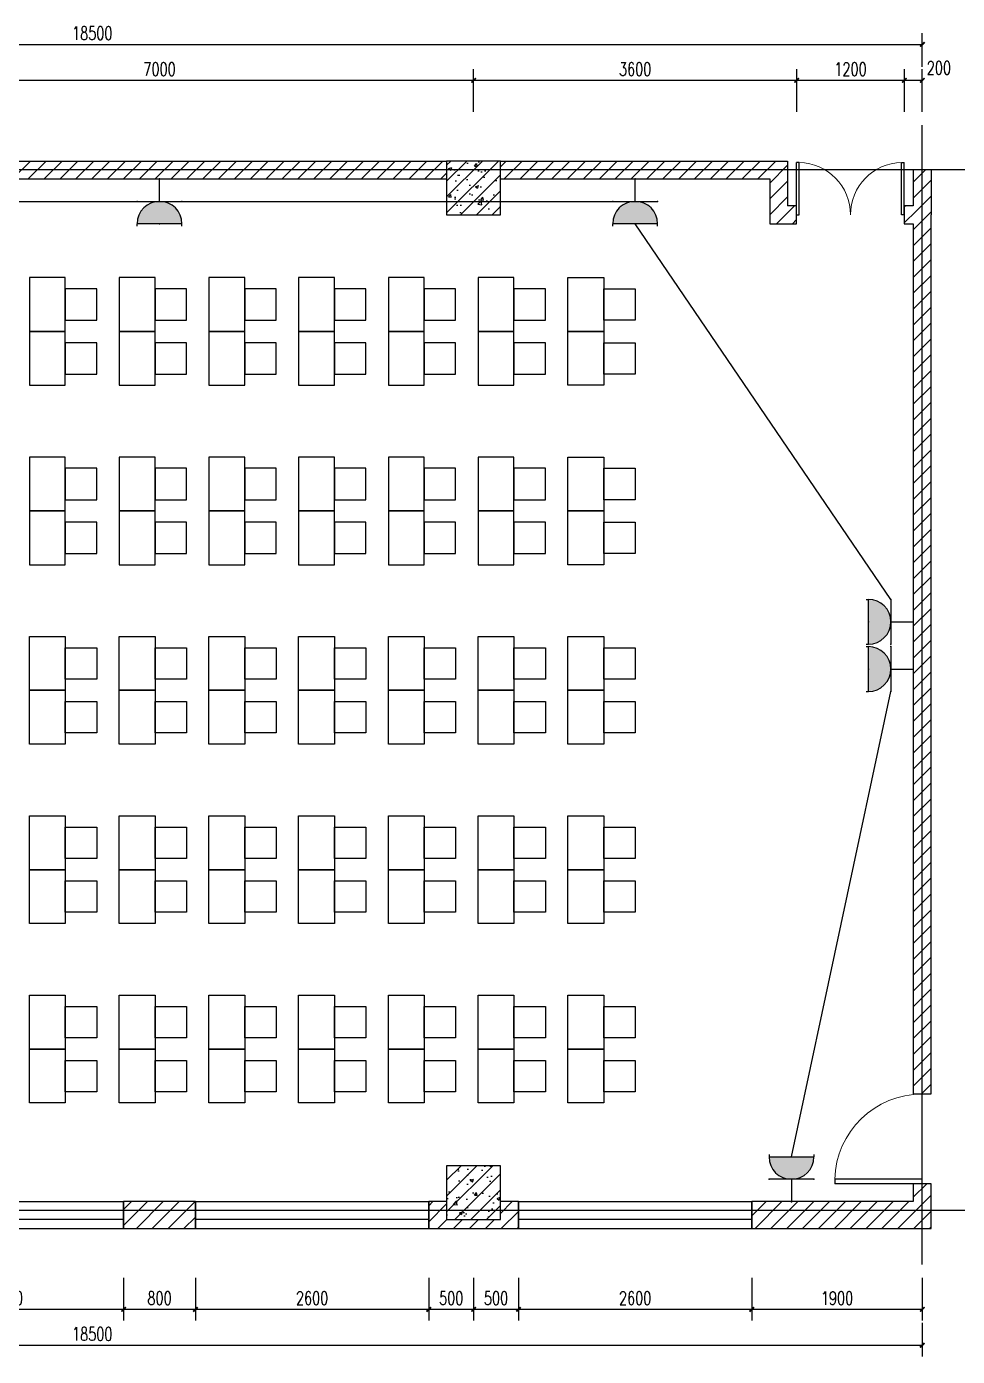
# Model space of a CAD drawing. Extents: x 0 to 302064749, y -59725395 to 1524223.
# Drawn here: x 2115037 to 2125410, y 1460070 to 1474894 of the extents above; entities that cross this region are included whole.
import ezdxf

# ---------------------------------------------------------------- set-up
doc = ezdxf.new("R2010")
doc.units = 0
doc.header["$LTSCALE"] = 1000
for name, color, linetype in [('0-底图', 7, 'Continuous'), ('DOOR_FIRE', 4, 'Continuous'), ('EQUIP-插座', 3, 'Continuous'), ('PUB_HATCH', 8, 'Continuous'), ('WALL', 2, 'Continuous'), ('WINDOW', 4, 'Continuous'), ('WIRE-照明', 6, 'Continuous'), ('公用-尺寸', 3, 'Continuous'), ('家具', 8, 'Continuous'), ('建筑-柱子', 9, 'Continuous'), ('建筑-柱子-填充', 8, 'Continuous'), ('建筑-轴网', 1, 'Continuous')]:
    doc.layers.add(name, color=color, linetype=linetype)
doc.styles.add('_TCH_DIM_T3', font='SIMPLEX', dxfattribs={"width": 0.705882, "bigfont": 'GBCBIG'})
doc.styles.get("Standard").update_dxf_attribs({"font": 'geniso.shx', "bigfont": 'hztxt.shx'})
doc.dimstyles.new('_TCH_ARCH&&50', dxfattribs={"dimtxt": 148.75, "dimasz": 50, "dimexe": 125, "dimexo": 150, "dimgap": 50, "dimtad": 1, "dimdec": 0, "dimzin": 0, "dimdsep": 46, "dimtxsty": '_TCH_DIM_T3', "dimblk": 'ARCHTICK', "dimcen": 0.09, "dimclrt": 7, "dimazin": 2, "dimtfac": 1, "dimtdec": 0, "dimtix": 1, "dimtmove": 2, "dimatfit": 3, "dimfxl": 1, "dimtolj": 1, "dimtzin": 0, "dimarcsym": 0})
pattern_1 = [(45, (922758.53, 400752.28), (-88.388383, 88.388383), [])]
pattern_2 = [(45, (922758.53, 400662.53), (-88.388348, 88.388348), []), (50, (922758.53, 400662.53), (358.63009, -31.37607), [37.5, -412.5]), (355, (922758.53, 400662.53), (-69.37567, 376.09607), [30, -330]), (100.4514, (922788.42, 400659.9), (289.25469, 344.71977), [31.8701, -350.57106]), (46.1842, (922758.53, 400762.53), (533.62052, -82.7595), [56.25, -618.75]), (96.6356, (922803, 400755.63), (467.33135, 487.05894), [47.80514, -525.8565]), (351.1842, (922758.53, 400762.5), (467.33097, 487.0593), [45, -495]), (21, (922808.53, 400737.53), (298.45353, -201.30945), [37.5, -412.5]), (326, (922808.53, 400737.53), (121.65767, 362.57502), [30, -330]), (71.4514, (922833.4, 400720.75), (420.11131, 161.26525), [31.8701, -350.57106]), (37.5, (922758.53, 400662.53), (6.079928, 166.446927), [0, -326, 0, -335, 0, -331.25]), (7.5, (922758.53, 400662.53), (131.53477, 197.205856), [0, -191, 0, -318.5, 0, -126.25]), (327.5, (922647.03, 400662.53), (266.911218, -11.277436), [0, -125, 0, -390, 0, -517.5]), (317.5, (922597.03, 400662.53), (291.593085, 50.05249), [0, -162.5, 0, -259, 0, -367.5])]

# ---------------------------------------------------------------- blocks, each defined once
blk = doc.blocks.new('_ArchTick')
at = {"color": 0, "linetype": 'ByBlock', "const_width": 0.4}
blk.add_lwpolyline([(-0.5, -0.5), (0.5, 0.5)], dxfattribs=at)
blk = doc.blocks.new('*D898')
at = {"layer": 'Defpoints', "color": 0, "transparency": 16777216}
for p in [(1101124, -379172), (1082624, -379572), (1101124, -379572)]:
    blk.add_point(p, dxfattribs=at)
at = {"layer": '公用-尺寸', "color": 0, "lineweight": -2, "transparency": 16777216}
for p, q in [((1082624, -379422), (1082624, -379047)), ((1082624, -379172), (1101124, -379172)), ((1101124, -379422), (1101124, -379047))]:
    blk.add_line(p, q, dxfattribs=at)
at = {"layer": '公用-尺寸', "color": 0, "lineweight": -2, "transparency": 16777216, "xscale": 50, "yscale": 50, "zscale": 50, "rotation": 180}
blk.add_blockref('_ArchTick', (1082624, -379172), dxfattribs=at)
at = {"layer": '公用-尺寸', "color": 0, "lineweight": -2, "transparency": 16777216, "xscale": 50, "yscale": 50, "zscale": 50}
blk.add_blockref('_ArchTick', (1101124, -379172), dxfattribs=at)
at = {"layer": '公用-尺寸', "color": 7, "transparency": 16777216, "insert": (1091874, -379047), "char_height": 148.8, "attachment_point": 5, "style": '_TCH_DIM_T3'}
blk.add_mtext('\\A1;18500', dxfattribs=at)
blk = doc.blocks.new('*D902')
at = {"layer": 'Defpoints', "color": 0, "transparency": 16777216}
for p in [(1096124, -379572), (1089124, -380072), (1096124, -380072)]:
    blk.add_point(p, dxfattribs=at)
at = {"layer": '公用-尺寸', "color": 0, "lineweight": -2, "transparency": 16777216}
for p, q in [((1089124, -379922), (1089124, -379447)), ((1096124, -379922), (1096124, -379447)), ((1089124, -379572), (1096124, -379572))]:
    blk.add_line(p, q, dxfattribs=at)
at = {"layer": '公用-尺寸', "color": 0, "lineweight": -2, "transparency": 16777216, "xscale": 50, "yscale": 50, "zscale": 50, "rotation": 180}
blk.add_blockref('_ArchTick', (1089124, -379572), dxfattribs=at)
at = {"layer": '公用-尺寸', "color": 0, "lineweight": -2, "transparency": 16777216, "xscale": 50, "yscale": 50, "zscale": 50}
blk.add_blockref('_ArchTick', (1096124, -379572), dxfattribs=at)
at = {"layer": '公用-尺寸', "color": 7, "transparency": 16777216, "insert": (1092624, -379447), "char_height": 148.8, "attachment_point": 5, "style": '_TCH_DIM_T3'}
blk.add_mtext('\\A1;7000', dxfattribs=at)
blk = doc.blocks.new('*D903')
at = {"layer": 'Defpoints', "color": 0, "transparency": 16777216}
for p in [(1099724, -379572), (1096124, -380072), (1099724, -380072)]:
    blk.add_point(p, dxfattribs=at)
at = {"layer": '公用-尺寸', "color": 0, "lineweight": -2, "transparency": 16777216}
for p, q in [((1096124, -379922), (1096124, -379447)), ((1099724, -379922), (1099724, -379447)), ((1096124, -379572), (1099724, -379572))]:
    blk.add_line(p, q, dxfattribs=at)
at = {"layer": '公用-尺寸', "color": 0, "lineweight": -2, "transparency": 16777216, "xscale": 50, "yscale": 50, "zscale": 50, "rotation": 180}
blk.add_blockref('_ArchTick', (1096124, -379572), dxfattribs=at)
at = {"layer": '公用-尺寸', "color": 0, "lineweight": -2, "transparency": 16777216, "xscale": 50, "yscale": 50, "zscale": 50}
blk.add_blockref('_ArchTick', (1099724, -379572), dxfattribs=at)
at = {"layer": '公用-尺寸', "color": 7, "transparency": 16777216, "insert": (1097924, -379447), "char_height": 148.8, "attachment_point": 5, "style": '_TCH_DIM_T3'}
blk.add_mtext('\\A1;3600', dxfattribs=at)
blk = doc.blocks.new('*D904')
at = {"layer": 'Defpoints', "color": 0, "transparency": 16777216}
for p in [(1100924, -379572), (1099724, -380072), (1100924, -380072)]:
    blk.add_point(p, dxfattribs=at)
at = {"layer": '公用-尺寸', "color": 0, "lineweight": -2, "transparency": 16777216}
for p, q in [((1099724, -379922), (1099724, -379447)), ((1100924, -379922), (1100924, -379447)), ((1099724, -379572), (1100924, -379572))]:
    blk.add_line(p, q, dxfattribs=at)
at = {"layer": '公用-尺寸', "color": 0, "lineweight": -2, "transparency": 16777216, "xscale": 50, "yscale": 50, "zscale": 50, "rotation": 180}
blk.add_blockref('_ArchTick', (1099724, -379572), dxfattribs=at)
at = {"layer": '公用-尺寸', "color": 0, "lineweight": -2, "transparency": 16777216, "xscale": 50, "yscale": 50, "zscale": 50}
blk.add_blockref('_ArchTick', (1100924, -379572), dxfattribs=at)
at = {"layer": '公用-尺寸', "color": 7, "transparency": 16777216, "insert": (1100324, -379447), "char_height": 148.8, "attachment_point": 5, "style": '_TCH_DIM_T3'}
blk.add_mtext('\\A1;1200', dxfattribs=at)
blk = doc.blocks.new('*D905')
at = {"layer": 'Defpoints', "color": 0, "transparency": 16777216}
for p in [(1101124, -379572), (1100924, -380072), (1101124, -380072)]:
    blk.add_point(p, dxfattribs=at)
at = {"layer": '公用-尺寸', "color": 0, "lineweight": -2, "transparency": 16777216}
for p, q in [((1100924, -379922), (1100924, -379447)), ((1101124, -379922), (1101124, -379447)), ((1100924, -379572), (1101124, -379572))]:
    blk.add_line(p, q, dxfattribs=at)
at = {"layer": '公用-尺寸', "color": 0, "lineweight": -2, "transparency": 16777216, "xscale": 50, "yscale": 50, "zscale": 50, "rotation": 180}
blk.add_blockref('_ArchTick', (1100924, -379572), dxfattribs=at)
at = {"layer": '公用-尺寸', "color": 0, "lineweight": -2, "transparency": 16777216, "xscale": 50, "yscale": 50, "zscale": 50}
blk.add_blockref('_ArchTick', (1101124, -379572), dxfattribs=at)
at = {"layer": '公用-尺寸', "color": 7, "transparency": 16777216, "insert": (1101309, -379434), "char_height": 148.8, "attachment_point": 5, "style": '_TCH_DIM_T3'}
blk.add_mtext('\\A1;200', dxfattribs=at)
blk = doc.blocks.new('*D906')
at = {"layer": 'Defpoints', "color": 0, "transparency": 16777216}
for p in [(1082624, -393272), (1101124, -393272), (1101124, -393672)]:
    blk.add_point(p, dxfattribs=at)
at = {"layer": '公用-尺寸', "color": 0, "lineweight": -2, "transparency": 16777216}
for p, q in [((1082624, -393422), (1082624, -393797)), ((1101124, -393422), (1101124, -393797)), ((1082624, -393672), (1101124, -393672))]:
    blk.add_line(p, q, dxfattribs=at)
at = {"layer": '公用-尺寸', "color": 0, "lineweight": -2, "transparency": 16777216, "xscale": 50, "yscale": 50, "zscale": 50, "rotation": 180}
blk.add_blockref('_ArchTick', (1082624, -393672), dxfattribs=at)
at = {"layer": '公用-尺寸', "color": 0, "lineweight": -2, "transparency": 16777216, "xscale": 50, "yscale": 50, "zscale": 50}
blk.add_blockref('_ArchTick', (1101124, -393672), dxfattribs=at)
at = {"layer": '公用-尺寸', "color": 7, "transparency": 16777216, "insert": (1091874, -393547), "char_height": 148.8, "attachment_point": 5, "style": '_TCH_DIM_T3'}
blk.add_mtext('\\A1;18500', dxfattribs=at)
blk = doc.blocks.new('*D911')
at = {"layer": 'Defpoints', "color": 0, "transparency": 16777216}
for p in [(1089624, -392772), (1092224, -392772), (1092224, -393272)]:
    blk.add_point(p, dxfattribs=at)
at = {"layer": '公用-尺寸', "color": 0, "lineweight": -2, "transparency": 16777216}
for p, q in [((1089624, -392922), (1089624, -393397)), ((1092224, -392922), (1092224, -393397)), ((1089624, -393272), (1092224, -393272))]:
    blk.add_line(p, q, dxfattribs=at)
at = {"layer": '公用-尺寸', "color": 0, "lineweight": -2, "transparency": 16777216, "xscale": 50, "yscale": 50, "zscale": 50, "rotation": 180}
blk.add_blockref('_ArchTick', (1089624, -393272), dxfattribs=at)
at = {"layer": '公用-尺寸', "color": 0, "lineweight": -2, "transparency": 16777216, "xscale": 50, "yscale": 50, "zscale": 50}
blk.add_blockref('_ArchTick', (1092224, -393272), dxfattribs=at)
at = {"layer": '公用-尺寸', "color": 7, "transparency": 16777216, "insert": (1090924, -393147), "char_height": 148.8, "attachment_point": 5, "style": '_TCH_DIM_T3'}
blk.add_mtext('\\A1;2600', dxfattribs=at)
blk = doc.blocks.new('*D912')
at = {"layer": 'Defpoints', "color": 0, "transparency": 16777216}
for p in [(1092224, -392772), (1093024, -392772), (1093024, -393272)]:
    blk.add_point(p, dxfattribs=at)
at = {"layer": '公用-尺寸', "color": 0, "lineweight": -2, "transparency": 16777216}
for p, q in [((1092224, -392922), (1092224, -393397)), ((1093024, -392922), (1093024, -393397)), ((1092224, -393272), (1093024, -393272))]:
    blk.add_line(p, q, dxfattribs=at)
at = {"layer": '公用-尺寸', "color": 0, "lineweight": -2, "transparency": 16777216, "xscale": 50, "yscale": 50, "zscale": 50, "rotation": 180}
blk.add_blockref('_ArchTick', (1092224, -393272), dxfattribs=at)
at = {"layer": '公用-尺寸', "color": 0, "lineweight": -2, "transparency": 16777216, "xscale": 50, "yscale": 50, "zscale": 50}
blk.add_blockref('_ArchTick', (1093024, -393272), dxfattribs=at)
at = {"layer": '公用-尺寸', "color": 7, "transparency": 16777216, "insert": (1092624, -393147), "char_height": 148.8, "attachment_point": 5, "style": '_TCH_DIM_T3'}
blk.add_mtext('\\A1;800', dxfattribs=at)
blk = doc.blocks.new('*D913')
at = {"layer": 'Defpoints', "color": 0, "transparency": 16777216}
for p in [(1093024, -392772), (1095624, -392772), (1095624, -393272)]:
    blk.add_point(p, dxfattribs=at)
at = {"layer": '公用-尺寸', "color": 0, "lineweight": -2, "transparency": 16777216}
for p, q in [((1093024, -392922), (1093024, -393397)), ((1095624, -392922), (1095624, -393397)), ((1093024, -393272), (1095624, -393272))]:
    blk.add_line(p, q, dxfattribs=at)
at = {"layer": '公用-尺寸', "color": 0, "lineweight": -2, "transparency": 16777216, "xscale": 50, "yscale": 50, "zscale": 50, "rotation": 180}
blk.add_blockref('_ArchTick', (1093024, -393272), dxfattribs=at)
at = {"layer": '公用-尺寸', "color": 0, "lineweight": -2, "transparency": 16777216, "xscale": 50, "yscale": 50, "zscale": 50}
blk.add_blockref('_ArchTick', (1095624, -393272), dxfattribs=at)
at = {"layer": '公用-尺寸', "color": 7, "transparency": 16777216, "insert": (1094324, -393147), "char_height": 148.8, "attachment_point": 5, "style": '_TCH_DIM_T3'}
blk.add_mtext('\\A1;2600', dxfattribs=at)
blk = doc.blocks.new('*D914')
at = {"layer": 'Defpoints', "color": 0, "transparency": 16777216}
for p in [(1095624, -392772), (1096124, -392772), (1096124, -393272)]:
    blk.add_point(p, dxfattribs=at)
at = {"layer": '公用-尺寸', "color": 0, "lineweight": -2, "transparency": 16777216}
for p, q in [((1095624, -392922), (1095624, -393397)), ((1096124, -392922), (1096124, -393397)), ((1095624, -393272), (1096124, -393272))]:
    blk.add_line(p, q, dxfattribs=at)
at = {"layer": '公用-尺寸', "color": 0, "lineweight": -2, "transparency": 16777216, "xscale": 50, "yscale": 50, "zscale": 50, "rotation": 180}
blk.add_blockref('_ArchTick', (1095624, -393272), dxfattribs=at)
at = {"layer": '公用-尺寸', "color": 0, "lineweight": -2, "transparency": 16777216, "xscale": 50, "yscale": 50, "zscale": 50}
blk.add_blockref('_ArchTick', (1096124, -393272), dxfattribs=at)
at = {"layer": '公用-尺寸', "color": 7, "transparency": 16777216, "insert": (1095874, -393147), "char_height": 148.8, "attachment_point": 5, "style": '_TCH_DIM_T3'}
blk.add_mtext('\\A1;500', dxfattribs=at)
blk = doc.blocks.new('*D915')
at = {"layer": 'Defpoints', "color": 0, "transparency": 16777216}
for p in [(1096124, -392772), (1096624, -392772), (1096624, -393272)]:
    blk.add_point(p, dxfattribs=at)
at = {"layer": '公用-尺寸', "color": 0, "lineweight": -2, "transparency": 16777216}
for p, q in [((1096124, -392922), (1096124, -393397)), ((1096624, -392922), (1096624, -393397)), ((1096124, -393272), (1096624, -393272))]:
    blk.add_line(p, q, dxfattribs=at)
at = {"layer": '公用-尺寸', "color": 0, "lineweight": -2, "transparency": 16777216, "xscale": 50, "yscale": 50, "zscale": 50, "rotation": 180}
blk.add_blockref('_ArchTick', (1096124, -393272), dxfattribs=at)
at = {"layer": '公用-尺寸', "color": 0, "lineweight": -2, "transparency": 16777216, "xscale": 50, "yscale": 50, "zscale": 50}
blk.add_blockref('_ArchTick', (1096624, -393272), dxfattribs=at)
at = {"layer": '公用-尺寸', "color": 7, "transparency": 16777216, "insert": (1096374, -393147), "char_height": 148.8, "attachment_point": 5, "style": '_TCH_DIM_T3'}
blk.add_mtext('\\A1;500', dxfattribs=at)
blk = doc.blocks.new('*D916')
at = {"layer": 'Defpoints', "color": 0, "transparency": 16777216}
for p in [(1096624, -392772), (1099224, -392772), (1099224, -393272)]:
    blk.add_point(p, dxfattribs=at)
at = {"layer": '公用-尺寸', "color": 0, "lineweight": -2, "transparency": 16777216}
for p, q in [((1096624, -392922), (1096624, -393397)), ((1099224, -392922), (1099224, -393397)), ((1096624, -393272), (1099224, -393272))]:
    blk.add_line(p, q, dxfattribs=at)
at = {"layer": '公用-尺寸', "color": 0, "lineweight": -2, "transparency": 16777216, "xscale": 50, "yscale": 50, "zscale": 50, "rotation": 180}
blk.add_blockref('_ArchTick', (1096624, -393272), dxfattribs=at)
at = {"layer": '公用-尺寸', "color": 0, "lineweight": -2, "transparency": 16777216, "xscale": 50, "yscale": 50, "zscale": 50}
blk.add_blockref('_ArchTick', (1099224, -393272), dxfattribs=at)
at = {"layer": '公用-尺寸', "color": 7, "transparency": 16777216, "insert": (1097924, -393147), "char_height": 148.8, "attachment_point": 5, "style": '_TCH_DIM_T3'}
blk.add_mtext('\\A1;2600', dxfattribs=at)
blk = doc.blocks.new('*D917')
at = {"layer": 'Defpoints', "color": 0, "transparency": 16777216}
for p in [(1099224, -392772), (1101124, -392772), (1101124, -393272)]:
    blk.add_point(p, dxfattribs=at)
at = {"layer": '公用-尺寸', "color": 0, "lineweight": -2, "transparency": 16777216}
for p, q in [((1099224, -392922), (1099224, -393397)), ((1101124, -392922), (1101124, -393397)), ((1099224, -393272), (1101124, -393272))]:
    blk.add_line(p, q, dxfattribs=at)
at = {"layer": '公用-尺寸', "color": 0, "lineweight": -2, "transparency": 16777216, "xscale": 50, "yscale": 50, "zscale": 50, "rotation": 180}
blk.add_blockref('_ArchTick', (1099224, -393272), dxfattribs=at)
at = {"layer": '公用-尺寸', "color": 0, "lineweight": -2, "transparency": 16777216, "xscale": 50, "yscale": 50, "zscale": 50}
blk.add_blockref('_ArchTick', (1101124, -393272), dxfattribs=at)
at = {"layer": '公用-尺寸', "color": 7, "transparency": 16777216, "insert": (1100174, -393147), "char_height": 148.8, "attachment_point": 5, "style": '_TCH_DIM_T3'}
blk.add_mtext('\\A1;1900', dxfattribs=at)
blk = doc.blocks.new('$DorLib2D$00000002')
for p, q in [((-0.5, 0), (-0.5, 0.4875)), ((-0.475, 0.4875), (-0.5, 0.4875)), ((-0.475, 0), (-0.475, 0.4875)), ((0.475, 0), (0.475, 0.4875)), ((0.475, 0.4875), (0.5, 0.4875)), ((0.5, 0), (0.5, 0.4875)), ((-0.5, 0), (-0.475, 0)), ((0.5, 0), (0.475, 0))]:
    blk.add_line(p, q)
at = {"lineweight": 13}
for centre, start, end in [((-0.4875, 0), 0, 88.53072), ((0.4875, 0), 91.46928, 180)]:
    blk.add_arc(centre, 0.4875, start, end, dxfattribs=at)
blk = doc.blocks.new('$DorLib2D$00000001')
for p, q in [((0.45, 0.975), (0.5, 0.975)), ((0.45, 0), (0.45, 0.975)), ((0.5, 0), (0.5, 0.975)), ((0.5, 0), (0.45, 0))]:
    blk.add_line(p, q)
at = {"lineweight": 13}
blk.add_arc((0.475, 0), 0.975, 91.4693, 180, dxfattribs=at)
blk = doc.blocks.new('$WINLIB2D$00000001')
at = {"color": 0}
for points in [[(-0.5, 0.5), (-0.5, -0.5)], [(-0.5, 0.5), (0.5, 0.5)], [(0.5, -0.5), (0.5, 0.5)], [(0.5, 0.1667), (-0.5, 0.1667)], [(0.5, -0.1667), (-0.5, -0.1667)], [(-0.5, -0.5), (0.5, -0.5)]]:
    blk.add_lwpolyline(points, dxfattribs=at)
blk = doc.blocks.new('$equip$00001237')
for p, q in [((-0.5, 1.05), (-0.5, 1)), ((-0.5, 1), (0.5, 1)), ((0.5, 1.05), (0.5, 1)), ((0.5, 0.5), (-0.5, 0.5)), ((0, 0.5), (0, 0))]:
    blk.add_line(p, q)
blk.add_arc((0, 1), 0.5, 180, 0)
for p in [(0, 1), (-0.5, 0.5), (0.5, 0.5), (0, 0)]:
    blk.add_point(p)
for points in [[(0.433, 0.75), (-0.433, 0.75), (0.5, 1), (-0.5, 1)], [(0.25, 0.567), (-0.25, 0.567), (0.433, 0.75), (-0.433, 0.75)], [(0, 0.5), (0, 0.5), (0.25, 0.567), (-0.25, 0.567)]]:
    blk.add_solid(points)
at = {"flags": 9}
blk.add_attdef('A', (0, 0), '', height=0.00002, dxfattribs=at)
blk = doc.blocks.new('ghkk')
at = {"layer": 'PUB_HATCH'}
h = blk.add_hatch(dxfattribs=at)
h.set_pattern_fill('普通砖', color=256, scale=50, style=0)
h.set_pattern_definition(pattern_1)
h.paths.add_polyline_path([(1095823.6, -380671.6), (1095823.6, -380471.6), (1089423.6, -380471.6), (1089423.6, -380671.6)])
h = blk.add_hatch(dxfattribs=at)
h.set_pattern_fill('普通砖', color=256, scale=50, style=0)
h.set_pattern_definition(pattern_1)
h.paths.add_polyline_path([(1096423.6, -380471.6), (1096423.6, -380671.6), (1099423.6, -380671.6), (1099623.6, -380471.6)])
h = blk.add_hatch(dxfattribs=at)
h.set_pattern_fill('普通砖', color=256, scale=50, style=0)
h.set_pattern_definition(pattern_1)
h.paths.add_polyline_path([(1099623.6, -380471.6), (1099423.6, -380671.6), (1099423.6, -381171.6), (1099623.6, -380971.6)])
h = blk.add_hatch(dxfattribs=at)
h.set_pattern_fill('普通砖', color=256, scale=50, style=0)
h.set_pattern_definition(pattern_1)
h.paths.add_polyline_path([(1101023.6, -380571.6), (1101023.6, -380971.6), (1101090.3, -381071.6), (1101223.6, -381071.6), (1101223.6, -380571.6)])
h = blk.add_hatch(dxfattribs=at)
h.set_pattern_fill('普通砖', color=256, scale=50, style=0)
h.set_pattern_definition(pattern_1)
h.paths.add_polyline_path([(1099423.6, -381171.6), (1099723.6, -381171.6), (1099723.6, -380971.6), (1099623.6, -380971.6)])
h = blk.add_hatch(dxfattribs=at)
h.set_pattern_fill('普通砖', color=256, scale=50, style=0)
h.set_pattern_definition(pattern_1)
h.paths.add_polyline_path([(1101023.6, -380971.6), (1100923.6, -380971.6), (1100923.6, -381171.6), (1101023.6, -381171.6), (1101090.3, -381071.6)])
h = blk.add_hatch(dxfattribs=at)
h.set_pattern_fill('普通砖', color=256, scale=50, style=0)
h.set_pattern_definition(pattern_1)
h.paths.add_polyline_path([(1101023.6, -381171.6), (1101023.6, -390871.6), (1101223.6, -390871.6), (1101223.6, -381071.6), (1101090.3, -381071.6)])
h = blk.add_hatch(dxfattribs=at)
h.set_pattern_fill('普通砖', color=256, scale=50, style=0)
h.set_pattern_definition(pattern_1)
h.paths.add_polyline_path([(1101223.6, -392371.6), (1101223.6, -391871.6), (1101023.6, -391871.6), (1101023.6, -392071.6)])
h = blk.add_hatch(dxfattribs=at)
h.set_pattern_fill('普通砖', color=256, scale=50, style=0)
h.set_pattern_definition(pattern_1)
h.paths.add_polyline_path([(1092223.6, -392371.6), (1093023.6, -392371.6), (1093023.6, -392071.6), (1092223.6, -392071.6)])
h = blk.add_hatch(dxfattribs=at)
h.set_pattern_fill('普通砖', color=256, scale=50, style=0)
h.set_pattern_definition(pattern_1)
h.paths.add_polyline_path([(1096123.6, -392271.6), (1095823.6, -392271.6), (1095823.6, -392071.6), (1095623.6, -392071.6), (1095623.6, -392371.6), (1096123.6, -392371.6)])
h = blk.add_hatch(dxfattribs=at)
h.set_pattern_fill('普通砖', color=256, scale=50, style=0)
h.set_pattern_definition(pattern_1)
h.paths.add_polyline_path([(1096423.6, -392071.6), (1096423.6, -392271.6), (1096123.6, -392271.6), (1096123.6, -392371.6), (1096623.6, -392371.6), (1096623.6, -392071.6)])
h = blk.add_hatch(dxfattribs=at)
h.set_pattern_fill('普通砖', color=256, scale=50, style=0)
h.set_pattern_definition(pattern_1)
h.paths.add_polyline_path([(1101023.6, -392071.6), (1099223.6, -392071.6), (1099223.6, -392371.6), (1101223.6, -392371.6)])
at = {"layer": '建筑-柱子-填充'}
h = blk.add_hatch(dxfattribs=at)
h.set_pattern_fill('钢筋混凝土', color=256, scale=50, style=0)
h.set_pattern_definition(pattern_2)
h.paths.add_polyline_path([(1096423.6, -381071.6), (1096423.6, -380471.6), (1095823.6, -380471.6), (1095823.6, -381071.6)])
h = blk.add_hatch(dxfattribs=at)
h.set_pattern_fill('钢筋混凝土', color=256, scale=50, style=0)
h.set_pattern_definition(pattern_2)
h.paths.add_polyline_path([(1096423.6, -392271.6), (1096423.6, -391671.6), (1095823.6, -391671.6), (1095823.6, -392271.6)])
at = {"layer": 'WALL'}
for p, q in [((1089423.6, -380471.6), (1095823.6, -380471.6)), ((1096423.6, -380471.6), (1099623.6, -380471.6)), ((1099623.6, -380471.6), (1099623.6, -380971.6)), ((1089423.6, -380671.6), (1095823.6, -380671.6)), ((1096423.6, -380671.6), (1099423.6, -380671.6)), ((1099423.6, -380671.6), (1099423.6, -381171.6)), ((1101023.6, -380571.6), (1101023.6, -380971.6)), ((1101223.6, -380571.6), (1101023.6, -380571.6)), ((1101223.6, -380571.6), (1101223.6, -381071.6)), ((1099723.6, -380971.6), (1099623.6, -380971.6)), ((1099723.6, -381171.6), (1099723.6, -380971.6)), ((1101023.6, -380971.6), (1100923.6, -380971.6)), ((1100923.6, -380971.6), (1100923.6, -381171.6)), ((1101223.6, -390871.6), (1101223.6, -381071.6)), ((1099423.6, -381171.6), (1099723.6, -381171.6)), ((1100923.6, -381171.6), (1101023.6, -381171.6)), ((1101023.6, -381171.6), (1101023.6, -390871.6)), ((1101023.6, -390871.6), (1101223.6, -390871.6)), ((1101223.6, -391871.6), (1101023.6, -391871.6)), ((1101023.6, -391871.6), (1101023.6, -392071.6)), ((1101223.6, -392371.6), (1101223.6, -391871.6)), ((1093023.6, -392071.6), (1092223.6, -392071.6)), ((1092223.6, -392071.6), (1092223.6, -392371.6)), ((1093023.6, -392371.6), (1093023.6, -392071.6)), ((1095823.6, -392071.6), (1095623.6, -392071.6)), ((1095623.6, -392071.6), (1095623.6, -392371.6)), ((1096623.6, -392071.6), (1096423.6, -392071.6)), ((1096623.6, -392371.6), (1096623.6, -392071.6)), ((1101023.6, -392071.6), (1099223.6, -392071.6)), ((1099223.6, -392071.6), (1099223.6, -392371.6)), ((1092223.6, -392371.6), (1093023.6, -392371.6)), ((1095623.6, -392371.6), (1096123.6, -392371.6)), ((1096123.6, -392371.6), (1096623.6, -392371.6)), ((1099223.6, -392371.6), (1101223.6, -392371.6))]:
    blk.add_line(p, q, dxfattribs=at)
at = {"layer": '家具'}
for points in [[(1091173.6, -381771.6), (1091173.6, -382371.6), (1091573.6, -382371.6), (1091573.6, -381771.6)], [(1092173.6, -381771.6), (1092173.6, -382371.6), (1092573.6, -382371.6), (1092573.6, -381771.6)], [(1093173.6, -381771.6), (1093173.6, -382371.6), (1093573.6, -382371.6), (1093573.6, -381771.6)], [(1094173.6, -381771.6), (1094173.6, -382371.6), (1094573.6, -382371.6), (1094573.6, -381771.6)], [(1095173.6, -381771.6), (1095173.6, -382371.6), (1095573.6, -382371.6), (1095573.6, -381771.6)], [(1096173.6, -381771.6), (1096173.6, -382371.6), (1096573.6, -382371.6), (1096573.6, -381771.6)], [(1097173.6, -382371.6), (1097173.6, -381771.6), (1097573.6, -381771.6), (1097573.6, -382371.6)], [(1091573.6, -381896.6), (1091573.6, -382246.6), (1091923.6, -382246.6), (1091923.6, -381896.6)], [(1092573.6, -381896.6), (1092573.6, -382246.6), (1092923.6, -382246.6), (1092923.6, -381896.6)], [(1093573.6, -381896.6), (1093573.6, -382246.6), (1093923.6, -382246.6), (1093923.6, -381896.6)], [(1094573.6, -381896.6), (1094573.6, -382246.6), (1094923.6, -382246.6), (1094923.6, -381896.6)], [(1095573.6, -381896.6), (1095573.6, -382246.6), (1095923.6, -382246.6), (1095923.6, -381896.6)], [(1096573.6, -381896.6), (1096573.6, -382246.6), (1096923.6, -382246.6), (1096923.6, -381896.6)], [(1097573.6, -382246.6), (1097573.6, -381896.6), (1097923.6, -381896.6), (1097923.6, -382246.6)], [(1091173.6, -382371.6), (1091173.6, -382971.6), (1091573.6, -382971.6), (1091573.6, -382371.6)], [(1092173.6, -382371.6), (1092173.6, -382971.6), (1092573.6, -382971.6), (1092573.6, -382371.6)], [(1093173.6, -382371.6), (1093173.6, -382971.6), (1093573.6, -382971.6), (1093573.6, -382371.6)], [(1094173.6, -382371.6), (1094173.6, -382971.6), (1094573.6, -382971.6), (1094573.6, -382371.6)], [(1095173.6, -382371.6), (1095173.6, -382971.6), (1095573.6, -382971.6), (1095573.6, -382371.6)], [(1096173.6, -382371.6), (1096173.6, -382971.6), (1096573.6, -382971.6), (1096573.6, -382371.6)], [(1097173.6, -382971.6), (1097173.6, -382371.6), (1097573.6, -382371.6), (1097573.6, -382971.6)], [(1091573.6, -382496.6), (1091573.6, -382846.6), (1091923.6, -382846.6), (1091923.6, -382496.6)], [(1092573.6, -382496.6), (1092573.6, -382846.6), (1092923.6, -382846.6), (1092923.6, -382496.6)], [(1093573.6, -382496.6), (1093573.6, -382846.6), (1093923.6, -382846.6), (1093923.6, -382496.6)], [(1094573.6, -382496.6), (1094573.6, -382846.6), (1094923.6, -382846.6), (1094923.6, -382496.6)], [(1095573.6, -382496.6), (1095573.6, -382846.6), (1095923.6, -382846.6), (1095923.6, -382496.6)], [(1096573.6, -382496.6), (1096573.6, -382846.6), (1096923.6, -382846.6), (1096923.6, -382496.6)], [(1097573.6, -382846.6), (1097573.6, -382496.6), (1097923.6, -382496.6), (1097923.6, -382846.6)], [(1091173.6, -383771.6), (1091173.6, -384371.6), (1091573.6, -384371.6), (1091573.6, -383771.6)], [(1092173.6, -383771.6), (1092173.6, -384371.6), (1092573.6, -384371.6), (1092573.6, -383771.6)], [(1093173.6, -383771.6), (1093173.6, -384371.6), (1093573.6, -384371.6), (1093573.6, -383771.6)], [(1094173.6, -383771.6), (1094173.6, -384371.6), (1094573.6, -384371.6), (1094573.6, -383771.6)], [(1095173.6, -383771.6), (1095173.6, -384371.6), (1095573.6, -384371.6), (1095573.6, -383771.6)], [(1096173.6, -383771.6), (1096173.6, -384371.6), (1096573.6, -384371.6), (1096573.6, -383771.6)], [(1097173.6, -384371.6), (1097173.6, -383771.6), (1097573.6, -383771.6), (1097573.6, -384371.6)], [(1091573.6, -383896.6), (1091573.6, -384246.6), (1091923.6, -384246.6), (1091923.6, -383896.6)], [(1092573.6, -383896.6), (1092573.6, -384246.6), (1092923.6, -384246.6), (1092923.6, -383896.6)], [(1093573.6, -383896.6), (1093573.6, -384246.6), (1093923.6, -384246.6), (1093923.6, -383896.6)], [(1094573.6, -383896.6), (1094573.6, -384246.6), (1094923.6, -384246.6), (1094923.6, -383896.6)], [(1095573.6, -383896.6), (1095573.6, -384246.6), (1095923.6, -384246.6), (1095923.6, -383896.6)], [(1096573.6, -383896.6), (1096573.6, -384246.6), (1096923.6, -384246.6), (1096923.6, -383896.6)], [(1097573.6, -384246.6), (1097573.6, -383896.6), (1097923.6, -383896.6), (1097923.6, -384246.6)], [(1091173.6, -384371.6), (1091173.6, -384971.6), (1091573.6, -384971.6), (1091573.6, -384371.6)], [(1092173.6, -384371.6), (1092173.6, -384971.6), (1092573.6, -384971.6), (1092573.6, -384371.6)], [(1093173.6, -384371.6), (1093173.6, -384971.6), (1093573.6, -384971.6), (1093573.6, -384371.6)], [(1094173.6, -384371.6), (1094173.6, -384971.6), (1094573.6, -384971.6), (1094573.6, -384371.6)], [(1095173.6, -384371.6), (1095173.6, -384971.6), (1095573.6, -384971.6), (1095573.6, -384371.6)], [(1096173.6, -384371.6), (1096173.6, -384971.6), (1096573.6, -384971.6), (1096573.6, -384371.6)], [(1097173.6, -384971.6), (1097173.6, -384371.6), (1097573.6, -384371.6), (1097573.6, -384971.6)], [(1091573.6, -384496.6), (1091573.6, -384846.6), (1091923.6, -384846.6), (1091923.6, -384496.6)], [(1092573.6, -384496.6), (1092573.6, -384846.6), (1092923.6, -384846.6), (1092923.6, -384496.6)], [(1093573.6, -384496.6), (1093573.6, -384846.6), (1093923.6, -384846.6), (1093923.6, -384496.6)], [(1094573.6, -384496.6), (1094573.6, -384846.6), (1094923.6, -384846.6), (1094923.6, -384496.6)], [(1095573.6, -384496.6), (1095573.6, -384846.6), (1095923.6, -384846.6), (1095923.6, -384496.6)], [(1096573.6, -384496.6), (1096573.6, -384846.6), (1096923.6, -384846.6), (1096923.6, -384496.6)], [(1097573.6, -384846.6), (1097573.6, -384496.6), (1097923.6, -384496.6), (1097923.6, -384846.6)], [(1091173.6, -386371.6), (1091173.6, -385771.6), (1091573.6, -385771.6), (1091573.6, -386371.6)], [(1092173.6, -386371.6), (1092173.6, -385771.6), (1092573.6, -385771.6), (1092573.6, -386371.6)], [(1093173.6, -386371.6), (1093173.6, -385771.6), (1093573.6, -385771.6), (1093573.6, -386371.6)], [(1094173.6, -386371.6), (1094173.6, -385771.6), (1094573.6, -385771.6), (1094573.6, -386371.6)], [(1095173.6, -386371.6), (1095173.6, -385771.6), (1095573.6, -385771.6), (1095573.6, -386371.6)], [(1096173.6, -386371.6), (1096173.6, -385771.6), (1096573.6, -385771.6), (1096573.6, -386371.6)], [(1097173.6, -386371.6), (1097173.6, -385771.6), (1097573.6, -385771.6), (1097573.6, -386371.6)], [(1091573.6, -386246.6), (1091573.6, -385896.6), (1091923.6, -385896.6), (1091923.6, -386246.6)], [(1092573.6, -386246.6), (1092573.6, -385896.6), (1092923.6, -385896.6), (1092923.6, -386246.6)], [(1093573.6, -386246.6), (1093573.6, -385896.6), (1093923.6, -385896.6), (1093923.6, -386246.6)], [(1094573.6, -386246.6), (1094573.6, -385896.6), (1094923.6, -385896.6), (1094923.6, -386246.6)], [(1095573.6, -386246.6), (1095573.6, -385896.6), (1095923.6, -385896.6), (1095923.6, -386246.6)], [(1096573.6, -386246.6), (1096573.6, -385896.6), (1096923.6, -385896.6), (1096923.6, -386246.6)], [(1097573.6, -386246.6), (1097573.6, -385896.6), (1097923.6, -385896.6), (1097923.6, -386246.6)], [(1091173.6, -386971.6), (1091173.6, -386371.6), (1091573.6, -386371.6), (1091573.6, -386971.6)], [(1092173.6, -386971.6), (1092173.6, -386371.6), (1092573.6, -386371.6), (1092573.6, -386971.6)], [(1093173.6, -386971.6), (1093173.6, -386371.6), (1093573.6, -386371.6), (1093573.6, -386971.6)], [(1094173.6, -386971.6), (1094173.6, -386371.6), (1094573.6, -386371.6), (1094573.6, -386971.6)], [(1095173.6, -386971.6), (1095173.6, -386371.6), (1095573.6, -386371.6), (1095573.6, -386971.6)], [(1096173.6, -386971.6), (1096173.6, -386371.6), (1096573.6, -386371.6), (1096573.6, -386971.6)], [(1097173.6, -386971.6), (1097173.6, -386371.6), (1097573.6, -386371.6), (1097573.6, -386971.6)], [(1091573.6, -386846.6), (1091573.6, -386496.6), (1091923.6, -386496.6), (1091923.6, -386846.6)], [(1092573.6, -386846.6), (1092573.6, -386496.6), (1092923.6, -386496.6), (1092923.6, -386846.6)], [(1093573.6, -386846.6), (1093573.6, -386496.6), (1093923.6, -386496.6), (1093923.6, -386846.6)], [(1094573.6, -386846.6), (1094573.6, -386496.6), (1094923.6, -386496.6), (1094923.6, -386846.6)], [(1095573.6, -386846.6), (1095573.6, -386496.6), (1095923.6, -386496.6), (1095923.6, -386846.6)], [(1096573.6, -386846.6), (1096573.6, -386496.6), (1096923.6, -386496.6), (1096923.6, -386846.6)], [(1097573.6, -386846.6), (1097573.6, -386496.6), (1097923.6, -386496.6), (1097923.6, -386846.6)], [(1091173.6, -388371.6), (1091173.6, -387771.6), (1091573.6, -387771.6), (1091573.6, -388371.6)], [(1092173.6, -388371.6), (1092173.6, -387771.6), (1092573.6, -387771.6), (1092573.6, -388371.6)], [(1093173.6, -388371.6), (1093173.6, -387771.6), (1093573.6, -387771.6), (1093573.6, -388371.6)], [(1094173.6, -388371.6), (1094173.6, -387771.6), (1094573.6, -387771.6), (1094573.6, -388371.6)], [(1095173.6, -388371.6), (1095173.6, -387771.6), (1095573.6, -387771.6), (1095573.6, -388371.6)], [(1096173.6, -388371.6), (1096173.6, -387771.6), (1096573.6, -387771.6), (1096573.6, -388371.6)], [(1097173.6, -388371.6), (1097173.6, -387771.6), (1097573.6, -387771.6), (1097573.6, -388371.6)], [(1091573.6, -388246.6), (1091573.6, -387896.6), (1091923.6, -387896.6), (1091923.6, -388246.6)], [(1092573.6, -388246.6), (1092573.6, -387896.6), (1092923.6, -387896.6), (1092923.6, -388246.6)], [(1093573.6, -388246.6), (1093573.6, -387896.6), (1093923.6, -387896.6), (1093923.6, -388246.6)], [(1094573.6, -388246.6), (1094573.6, -387896.6), (1094923.6, -387896.6), (1094923.6, -388246.6)], [(1095573.6, -388246.6), (1095573.6, -387896.6), (1095923.6, -387896.6), (1095923.6, -388246.6)], [(1096573.6, -388246.6), (1096573.6, -387896.6), (1096923.6, -387896.6), (1096923.6, -388246.6)], [(1097573.6, -388246.6), (1097573.6, -387896.6), (1097923.6, -387896.6), (1097923.6, -388246.6)], [(1091173.6, -388971.6), (1091173.6, -388371.6), (1091573.6, -388371.6), (1091573.6, -388971.6)], [(1092173.6, -388971.6), (1092173.6, -388371.6), (1092573.6, -388371.6), (1092573.6, -388971.6)], [(1093173.6, -388971.6), (1093173.6, -388371.6), (1093573.6, -388371.6), (1093573.6, -388971.6)], [(1094173.6, -388971.6), (1094173.6, -388371.6), (1094573.6, -388371.6), (1094573.6, -388971.6)], [(1095173.6, -388971.6), (1095173.6, -388371.6), (1095573.6, -388371.6), (1095573.6, -388971.6)], [(1096173.6, -388971.6), (1096173.6, -388371.6), (1096573.6, -388371.6), (1096573.6, -388971.6)], [(1097173.6, -388971.6), (1097173.6, -388371.6), (1097573.6, -388371.6), (1097573.6, -388971.6)], [(1091573.6, -388846.6), (1091573.6, -388496.6), (1091923.6, -388496.6), (1091923.6, -388846.6)], [(1092573.6, -388846.6), (1092573.6, -388496.6), (1092923.6, -388496.6), (1092923.6, -388846.6)], [(1093573.6, -388846.6), (1093573.6, -388496.6), (1093923.6, -388496.6), (1093923.6, -388846.6)], [(1094573.6, -388846.6), (1094573.6, -388496.6), (1094923.6, -388496.6), (1094923.6, -388846.6)], [(1095573.6, -388846.6), (1095573.6, -388496.6), (1095923.6, -388496.6), (1095923.6, -388846.6)], [(1096573.6, -388846.6), (1096573.6, -388496.6), (1096923.6, -388496.6), (1096923.6, -388846.6)], [(1097573.6, -388846.6), (1097573.6, -388496.6), (1097923.6, -388496.6), (1097923.6, -388846.6)], [(1091173.6, -390371.6), (1091173.6, -389771.6), (1091573.6, -389771.6), (1091573.6, -390371.6)], [(1092173.6, -390371.6), (1092173.6, -389771.6), (1092573.6, -389771.6), (1092573.6, -390371.6)], [(1093173.6, -390371.6), (1093173.6, -389771.6), (1093573.6, -389771.6), (1093573.6, -390371.6)], [(1094173.6, -390371.6), (1094173.6, -389771.6), (1094573.6, -389771.6), (1094573.6, -390371.6)], [(1095173.6, -390371.6), (1095173.6, -389771.6), (1095573.6, -389771.6), (1095573.6, -390371.6)], [(1096173.6, -390371.6), (1096173.6, -389771.6), (1096573.6, -389771.6), (1096573.6, -390371.6)], [(1097173.6, -390371.6), (1097173.6, -389771.6), (1097573.6, -389771.6), (1097573.6, -390371.6)], [(1091573.6, -390246.6), (1091573.6, -389896.6), (1091923.6, -389896.6), (1091923.6, -390246.6)], [(1092573.6, -390246.6), (1092573.6, -389896.6), (1092923.6, -389896.6), (1092923.6, -390246.6)], [(1093573.6, -390246.6), (1093573.6, -389896.6), (1093923.6, -389896.6), (1093923.6, -390246.6)], [(1094573.6, -390246.6), (1094573.6, -389896.6), (1094923.6, -389896.6), (1094923.6, -390246.6)], [(1095573.6, -390246.6), (1095573.6, -389896.6), (1095923.6, -389896.6), (1095923.6, -390246.6)], [(1096573.6, -390246.6), (1096573.6, -389896.6), (1096923.6, -389896.6), (1096923.6, -390246.6)], [(1097573.6, -390246.6), (1097573.6, -389896.6), (1097923.6, -389896.6), (1097923.6, -390246.6)], [(1091173.6, -390971.6), (1091173.6, -390371.6), (1091573.6, -390371.6), (1091573.6, -390971.6)], [(1092173.6, -390971.6), (1092173.6, -390371.6), (1092573.6, -390371.6), (1092573.6, -390971.6)], [(1093173.6, -390971.6), (1093173.6, -390371.6), (1093573.6, -390371.6), (1093573.6, -390971.6)], [(1094173.6, -390971.6), (1094173.6, -390371.6), (1094573.6, -390371.6), (1094573.6, -390971.6)], [(1095173.6, -390971.6), (1095173.6, -390371.6), (1095573.6, -390371.6), (1095573.6, -390971.6)], [(1096173.6, -390971.6), (1096173.6, -390371.6), (1096573.6, -390371.6), (1096573.6, -390971.6)], [(1097173.6, -390971.6), (1097173.6, -390371.6), (1097573.6, -390371.6), (1097573.6, -390971.6)], [(1091573.6, -390846.6), (1091573.6, -390496.6), (1091923.6, -390496.6), (1091923.6, -390846.6)], [(1092573.6, -390846.6), (1092573.6, -390496.6), (1092923.6, -390496.6), (1092923.6, -390846.6)], [(1093573.6, -390846.6), (1093573.6, -390496.6), (1093923.6, -390496.6), (1093923.6, -390846.6)], [(1094573.6, -390846.6), (1094573.6, -390496.6), (1094923.6, -390496.6), (1094923.6, -390846.6)], [(1095573.6, -390846.6), (1095573.6, -390496.6), (1095923.6, -390496.6), (1095923.6, -390846.6)], [(1096573.6, -390846.6), (1096573.6, -390496.6), (1096923.6, -390496.6), (1096923.6, -390846.6)], [(1097573.6, -390846.6), (1097573.6, -390496.6), (1097923.6, -390496.6), (1097923.6, -390846.6)]]:
    blk.add_lwpolyline(points, close=True, dxfattribs=at)
at = {"layer": '建筑-柱子'}
for p, q in [((1096423.6, -380471.6), (1095823.6, -380471.6)), ((1095823.6, -380471.6), (1095823.6, -381071.6)), ((1096423.6, -381071.6), (1096423.6, -380471.6)), ((1095823.6, -381071.6), (1096423.6, -381071.6)), ((1096423.6, -391671.6), (1095823.6, -391671.6)), ((1095823.6, -391671.6), (1095823.6, -392271.6)), ((1096423.6, -392271.6), (1096423.6, -391671.6)), ((1095823.6, -392271.6), (1096423.6, -392271.6))]:
    blk.add_line(p, q, dxfattribs=at)
at = {"layer": '建筑-轴网'}
for p, q in [((1101123.6, -392771.6), (1101123.6, -380071.6)), ((1101623.6, -380571.6), (1081873.6, -380571.6)), ((1101623.6, -392171.6), (1081873.6, -392171.6))]:
    blk.add_line(p, q, dxfattribs=at)
at = {"layer": 'DOOR_FIRE', "xscale": -1000, "yscale": 1000, "zscale": 200, "rotation": 90}
blk.add_blockref('$DorLib2D$00000001', (1101123.6, -391371.6), dxfattribs=at)
at = {"layer": 'WINDOW'}
for name, p, xscale, yscale, zscale, rotation in [('$DorLib2D$00000002', (1100323.6, -381071.6), 1200, 1200, 200, 359.9999999822157), ('$WINLIB2D$00000001', (1090923.6, -392221.6), 2600, 300, 300, 1.598538693026435e-08), ('$WINLIB2D$00000001', (1094323.6, -392221.6), 2600, 300, 300, 1.598538693026435e-08), ('$WINLIB2D$00000001', (1097923.6, -392221.6), 2600, 300, 300, 1.598425278378623e-08)]:
    blk.add_blockref(name, p, dxfattribs=dict(at, xscale=xscale, yscale=yscale, zscale=zscale, rotation=rotation))
at = {"layer": '公用-尺寸'}
for p1, p2, distance, picture, middle in [((1082623.6, -379571.6), (1101123.6, -379571.6), 400, '*D898', (1091873.6, -379047.2)), ((1089123.6, -380071.6), (1096123.6, -380071.6), 500, '*D902', (1092623.6, -379447.2)), ((1096123.6, -380071.6), (1099723.6, -380071.6), 500, '*D903', (1097923.6, -379447.2)), ((1099723.6, -380071.6), (1100923.6, -380071.6), 500, '*D904', (1100323.6, -379447.2)), ((1089623.6, -392771.6), (1092223.6, -392771.6), -500, '*D911', (1090923.6, -393147.2)), ((1092223.6, -392771.6), (1093023.6, -392771.6), -500, '*D912', (1092623.6, -393147.2)), ((1093023.6, -392771.6), (1095623.6, -392771.6), -500, '*D913', (1094323.6, -393147.2)), ((1095623.6, -392771.6), (1096123.6, -392771.6), -500, '*D914', (1095873.6, -393147.2)), ((1096123.6, -392771.6), (1096623.6, -392771.6), -500, '*D915', (1096373.6, -393147.2)), ((1096623.6, -392771.6), (1099223.6, -392771.6), -500, '*D916', (1097923.6, -393147.2)), ((1099223.6, -392771.6), (1101123.6, -392771.6), -500, '*D917', (1100173.6, -393147.2)), ((1082623.6, -393271.6), (1101123.6, -393271.6), -400, '*D906', (1091873.6, -393547.2))]:
    dim = blk.add_aligned_dim(p1=p1, p2=p2, distance=distance, dimstyle='_TCH_ARCH&&50', dxfattribs=at)
    dim.commit()
    dim.dimension.update_dxf_attribs({"geometry": picture, "text_midpoint": middle})
dim = blk.add_linear_dim(base=(1101123.6, -379571.6), p1=(1100923.6, -380071.6), p2=(1101123.6, -380071.6), angle=0, dimstyle='_TCH_ARCH&&50', dxfattribs=at)
dim.commit()
dim.dimension.update_dxf_attribs({"geometry": '*D905', "text_midpoint": (1101308.6, -379434.1), "dimtype": 129})

msp = doc.modelspace()

# ---------------------------------------------------------------- linework, layer by layer
at = {"layer": 'WIRE-照明'}
for p, q in [((2111392, 1472945), (2116269, 1472945)), ((2116769, 1472945), (2121569, 1472945)), ((2124669, 1468509), (2121819, 1472695)), ((2123561, 1462295), (2124669, 1467482))]:
    msp.add_line(p, q, dxfattribs=at)

# ---------------------------------------------------------------- block references
at = {"layer": '0-底图'}
msp.add_blockref('ghkk', (1023895, 1853867), dxfattribs=at)
at = {"layer": 'EQUIP-插座', "xscale": 500, "yscale": 500, "zscale": 500}
for p, rotation in [((2116519, 1473195), 180), ((2121819, 1473195), 180), ((2124919, 1468259), 90), ((2124919, 1467732), 90)]:
    msp.add_blockref('$equip$00001237', p, dxfattribs=dict(at, rotation=rotation))
msp.add_blockref('$equip$00001237', (2123561, 1461795), dxfattribs=at)

doc.saveas('drawing.dxf')
